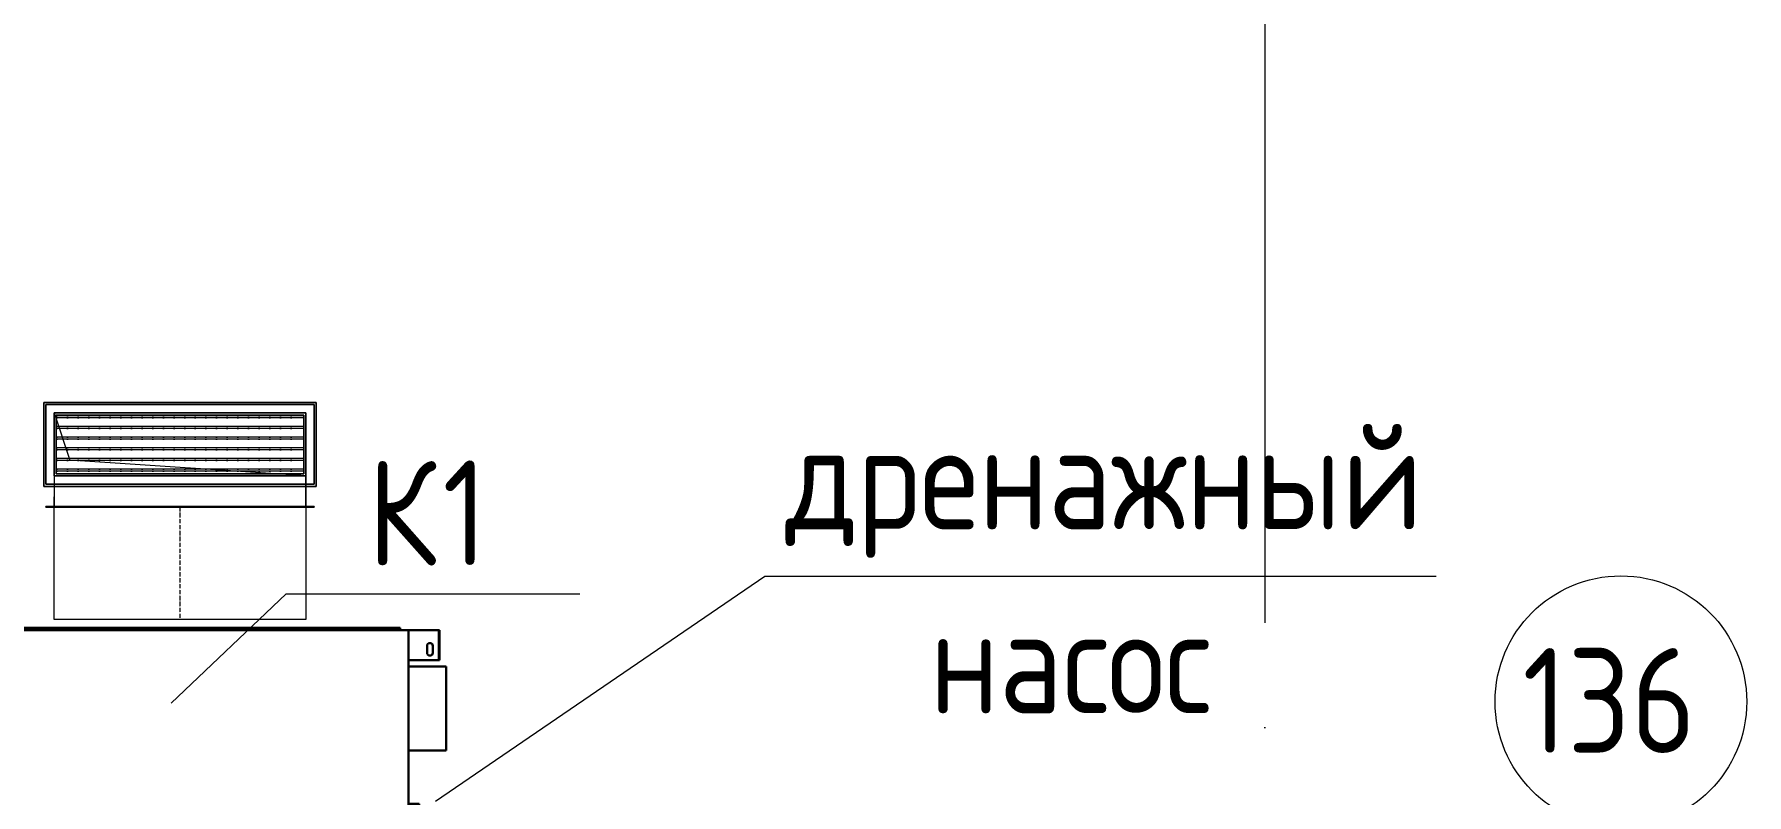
# Model space of a CAD drawing. Header units: millimetres. Extents: x -88595 to 880822, y -1054509 to -148035.
# Drawn here: x 186329 to 190413, y -237912 to -236098 of the extents above; entities that cross this region are included whole.
import ezdxf

# ---------------------------------------------------------------- set-up
doc = ezdxf.new("R2010")
doc.units = ezdxf.units.MM
doc.linetypes.add('$0$ADSK_Осевая', pattern=[14, 10, -2, 0, -2])
doc.linetypes.add('ADSK_Линия сетки', pattern=[25, 20, -2.5, 0, -2.5])
for name, color, linetype, lineweight in [('Аннотация', 7, 'Continuous', 20), ('Воздуховоды', 7, 'Continuous', 18), ('Марки', 7, 'Continuous', 20), ('Марки помещений', 7, 'Continuous', 20), ('Оборудование', 7, 'Continuous', 18), ('Оси', 7, 'Continuous', 9)]:
    doc.layers.add(name, color=color, linetype=linetype, lineweight=lineweight)
doc.styles.add('$1$GOST Common', font='GOST_Common.ttf', dxfattribs={"width": 0.9, "height": 250})
doc.styles.add('GOST Common_3', font='GOST_Common.ttf', dxfattribs={"width": 0.9, "height": 2.5})

# ---------------------------------------------------------------- blocks, each defined once
blk = doc.blocks.new('$0$ADSK_Канальный блок кондиционера1 - AD242MJERAB-3267365-В_Координация_1 этаж ОВ3')
at = {"layer": 'Оборудование', "color": 150, "lineweight": 30, "true_color": 0x0080ff}
for p, q in [((-599, 0), (-599, -72)), ((-597, 0), (-599, 0)), ((-597, 0), (-599, 0)), ((-599, 0), (-599, -72)), ((-597, 0), (-596, 0)), ((-597, 0), (-525, 0)), ((-597, 0), (-597, -72)), ((-525, 0), (-596, 0)), ((505, 5), (-555, 5)), ((-555, 5), (505, 5)), ((-555, 5), (-555, 0)), ((-555, 5), (-555, 0)), ((505, 0), (-555, 0)), ((-555, 0), (505, 0)), ((525, 0), (-525, 0)), ((-525, 0), (525, 0)), ((-525, 0), (-525, -697)), ((-525, 0), (-525, -697)), ((-525, -72), (-525, 0)), ((-525, 0), (-525, -72)), ((505, 0), (505, 5)), ((505, 5), (505, 0)), ((525, -697), (525, 0)), ((525, 0), (525, -697)), ((525, 0), (597, 0)), ((596, 0), (525, 0)), ((525, -72), (525, 0)), ((525, 0), (525, -72)), ((596, 0), (597, 0)), ((599, 0), (597, 0)), ((599, 0), (597, 0)), ((597, 0), (597, -72)), ((599, -72), (599, 0)), ((599, 0), (599, -72)), ((-583, -54), (-583, -38)), ((-583, -38), (-583, -54)), ((-569, -38), (-569, -54)), ((-569, -54), (-569, -38)), ((569, -38), (569, -54)), ((569, -54), (569, -38)), ((583, -54), (583, -38)), ((583, -38), (583, -54)), ((-599, -72), (-597, -72)), ((-599, -72), (-597, -72)), ((-525, -72), (-597, -72)), ((-596, -72), (-597, -72)), ((-596, -72), (-525, -72)), ((525, -72), (596, -72)), ((597, -72), (525, -72)), ((597, -72), (596, -72)), ((597, -72), (599, -72)), ((597, -72), (599, -72)), ((615, -87), (525, -87)), ((525, -87), (525, -287)), ((525, -287), (525, -87)), ((525, -87), (615, -87)), ((615, -287), (615, -87)), ((615, -87), (615, -287)), ((525, -287), (615, -287)), ((615, -287), (525, -287)), ((550, -414.5), (525, -414.5)), ((525, -414.5), (525, -439.5)), ((525, -414.5), (525, -439.5)), ((525, -439.5), (550, -439.5)), ((550, -439.5), (550, -414.5)), ((550, -439.5), (550, -414.5)), ((582, -506.25), (525, -506.25)), ((525, -506.25), (525, -515.75)), ((525, -506.25), (525, -515.75)), ((525, -515.75), (582, -515.75)), ((582, -515.75), (582, -506.25)), ((582, -515.75), (582, -506.25)), ((582, -573.06), (525, -573.06)), ((525, -573.06), (525, -588.94)), ((525, -573.06), (525, -588.94)), ((525, -588.94), (582, -588.94)), ((582, -588.94), (582, -573.06)), ((582, -588.94), (582, -573.06)), ((-599, -645), (-599, -697)), ((-597, -645), (-599, -645)), ((-597, -645), (-599, -645)), ((-599, -645), (-599, -697)), ((-597, -645), (-596, -645)), ((-597, -645), (-525, -645)), ((-597, -645), (-597, -697)), ((-525, -645), (-596, -645)), ((-525, -645), (-525, -697)), ((-525, -697), (-525, -645)), ((525, -645), (597, -645)), ((596, -645), (525, -645)), ((525, -645), (525, -697)), ((525, -697), (525, -645)), ((596, -645), (597, -645)), ((599, -645), (597, -645)), ((599, -645), (597, -645)), ((597, -645), (597, -697)), ((599, -697), (599, -645)), ((599, -645), (599, -697)), ((-583, -679), (-583, -663)), ((-583, -663), (-583, -679)), ((-569, -663), (-569, -679)), ((-569, -679), (-569, -663)), ((569, -663), (569, -679)), ((569, -679), (569, -663)), ((583, -679), (583, -663)), ((583, -663), (583, -679)), ((-599, -697), (-597, -697)), ((-599, -697), (-597, -697)), ((-525, -697), (-597, -697)), ((-596, -697), (-597, -697)), ((-596, -697), (-525, -697)), ((505, -697), (-555, -697)), ((-555, -697), (505, -697)), ((-555, -697), (-555, -720)), ((-555, -697), (-555, -720)), ((505, -720), (-555, -720)), ((-555, -720), (505, -720)), ((525, -697), (-525, -697)), ((-525, -697), (525, -697)), ((505, -720), (505, -697)), ((505, -697), (505, -720)), ((525, -697), (596, -697)), ((597, -697), (525, -697)), ((597, -697), (596, -697)), ((597, -697), (599, -697)), ((597, -697), (599, -697))]:
    blk.add_line(p, q, dxfattribs=at)
for centre, start, end in [((-576, -38), 360, 180), ((-576, -38), 360, 180), ((576, -38), 0, 180), ((576, -38), 0, 180), ((-576, -54), 180, 0), ((-576, -54), 180, 360), ((576, -54), 180, 360), ((576, -54), 180, 0), ((-576, -663), 0, 180), ((-576, -663), 0, 180), ((-576, -679), 180, 0), ((-576, -679), 180, 0), ((576, -663), 0, 180), ((576, -663), 0, 180), ((576, -679), 180, 0), ((576, -679), 180, 0)]:
    blk.add_arc(centre, 7, start, end, dxfattribs=at)
blk = doc.blocks.new('$0$ADSK_Решетка вентиляционная жалюзийная_Приточная2 - Решетка приточная_Однорядная-V52-В_Координация_1 этаж ОВ3')
at = {"layer": 'Воздуховоды', "lineweight": 9, "true_color": 0xffffff}
h = blk.add_hatch(dxfattribs=at)
h.set_pattern_fill('FP_25', style=0, pattern_type=2)
h.set_pattern_definition([(180, (-9704.85, 19298.393), (3e-15, 25.4), [25.4, 0, 0, 0]), (180, (-9704.85, 19303.473), (3e-15, 25.4), [25.4, 0, 0, 0])])
h.paths.add_polyline_path([(-9409.9, 19218.2), (-9409.9, 19358.2), (-9999.9, 19358.2), (-9999.9, 19218.2)])
at = {"layer": 'Воздуховоды', "color": 140, "true_color": 0x1bb3e4}
for p, q in [((-10029.9, 19188.2), (-10029.9, 19388.2)), ((-10029.9, 19388.2), (-9379.9, 19388.2)), ((-9379.9, 19388.2), (-10029.9, 19388.2)), ((-10029.9, 19388.2), (-10029.9, 19188.2)), ((-10004.9, 19213.2), (-10004.9, 19363.2)), ((-10004.9, 19363.2), (-9404.9, 19363.2)), ((-9404.9, 19363.2), (-10004.9, 19363.2)), ((-10004.9, 19363.2), (-10004.9, 19213.2)), ((-9409.9, 19358.2), (-9999.9, 19358.2)), ((-9999.9, 19358.2), (-9999.9, 19218.2)), ((-9999.9, 19218.2), (-9999.9, 19358.2)), ((-9999.9, 19358.2), (-9409.9, 19358.2)), ((-9999.9, 19218.2), (-9999.9, 19358.2)), ((-9999.9, 19358.2), (-9409.9, 19358.2)), ((-9409.9, 19358.2), (-9999.9, 19358.2)), ((-9999.9, 19358.2), (-9999.9, 19218.2)), ((-9409.9, 19218.2), (-9409.9, 19358.2)), ((-9409.9, 19358.2), (-9409.9, 19218.2)), ((-9409.9, 19358.2), (-9409.9, 19218.2)), ((-9409.9, 19218.2), (-9409.9, 19358.2)), ((-9404.9, 19363.2), (-9404.9, 19213.2)), ((-9404.9, 19213.2), (-9404.9, 19363.2)), ((-9379.9, 19388.2), (-9379.9, 19188.2)), ((-9379.9, 19188.2), (-9379.9, 19388.2)), ((-9404.9, 19213.2), (-10004.9, 19213.2)), ((-10004.9, 19213.2), (-9404.9, 19213.2)), ((-9999.9, 19218.2), (-9409.9, 19218.2)), ((-9409.9, 19218.2), (-9999.9, 19218.2)), ((-9409.9, 19218.2), (-9999.9, 19218.2)), ((-9999.9, 19218.2), (-9409.9, 19218.2)), ((-9379.9, 19188.2), (-10029.9, 19188.2)), ((-10029.9, 19188.2), (-9379.9, 19188.2))]:
    blk.add_line(p, q, dxfattribs=at)
blk = doc.blocks.new('$0$ADSK_Отвод_Прямоугольный1 - Стандарт-4055406-В_Координация_1 этаж ОВ3')
at = {"layer": 'Воздуховоды', "color": 140, "true_color": 0x1bb3e4}
for p, q in [((-5479.9, 19383.2), (-6119.9, 19383.2)), ((-6119.9, 19383.2), (-6119.9, 19193.2)), ((-6119.9, 19193.2), (-6119.9, 19383.2)), ((-6119.9, 19383.2), (-5479.9, 19383.2)), ((-5499.9, 19363.2), (-6099.9, 19363.2)), ((-6099.9, 19363.2), (-6099.9, 19163.2)), ((-6099.9, 19363.2), (-6099.9, 19213.2)), ((-6099.9, 19363.2), (-5499.9, 19363.2)), ((-6099.9, 19213.2), (-6099.9, 19363.2)), ((-6099.9, 19363.2), (-5499.9, 19363.2)), ((-5499.9, 19363.2), (-6099.9, 19363.2)), ((-6099.9, 19363.2), (-6099.9, 19213.2)), ((-5499.9, 19363.2), (-5499.9, 19163.2)), ((-5499.9, 19213.2), (-5499.9, 19363.2)), ((-5499.9, 19363.2), (-5499.9, 19213.2)), ((-5499.9, 19213.2), (-5499.9, 19363.2)), ((-5479.9, 19193.2), (-5479.9, 19383.2)), ((-5479.9, 19383.2), (-5479.9, 19193.2)), ((-6119.9, 19193.2), (-5479.9, 19193.2)), ((-5479.9, 19193.2), (-6119.9, 19193.2)), ((-6099.9, 19213.2), (-6099.9, 19163.2)), ((-5499.9, 19213.2), (-6099.9, 19213.2)), ((-5499.9, 19213.2), (-6099.9, 19213.2)), ((-6099.9, 19213.2), (-5499.9, 19213.2)), ((-5499.9, 19163.2), (-5499.9, 19213.2)), ((-6099.9, 19163.2), (-6099.9, 19138.2)), ((-6099.9, 19138.2), (-6099.9, 19163.2)), ((-5499.9, 19163.2), (-5499.9, 19138.2)), ((-5499.9, 19138.2), (-5499.9, 19163.2)), ((-5479.9, 19140.2), (-6119.9, 19140.2)), ((-6119.9, 19140.2), (-5479.9, 19140.2)), ((-6119.9, 19138.2), (-6119.9, 19140.2)), ((-6119.9, 19138.2), (-6119.9, 19140.2)), ((-5479.9, 19138.2), (-6119.9, 19138.2)), ((-6119.9, 19138.2), (-5479.9, 19138.2)), ((-5499.9, 19140.2), (-6099.9, 19140.2)), ((-6099.9, 19140.2), (-5499.9, 19140.2)), ((-6099.9, 19138.2), (-6099.9, 19140.2)), ((-6099.9, 19138.2), (-6099.9, 19140.2)), ((-5499.9, 19138.2), (-6099.9, 19138.2)), ((-6099.9, 19138.2), (-5499.9, 19138.2)), ((-5499.9, 19138.2), (-6099.9, 19138.2)), ((-6099.9, 19138.2), (-5499.9, 19138.2)), ((-5499.9, 19140.2), (-5499.9, 19138.2)), ((-5499.9, 19138.2), (-5499.9, 19140.2)), ((-5479.9, 19140.2), (-5479.9, 19138.2)), ((-5479.9, 19138.2), (-5479.9, 19140.2))]:
    blk.add_line(p, q, dxfattribs=at)
blk = doc.blocks.new('$0$ADSK_M_Оборудование1 - ADSK_Марка_15-3198495-В_Координация_1 этаж ОВ3')
at = {"layer": 'Марки'}
blk.add_line((-3.5, 0), (3.5, 0), dxfattribs=at)
blk = doc.blocks.new('$0$ADSK_Аннотация_Текст_сВыноской - Текст с выноской-3264166-В_Координация_1 этаж ОВ3')
at = {"layer": 'Аннотация'}
blk.add_line((-8, 0), (8, 0), dxfattribs=at)
blk = doc.blocks.new('1 этаж')
at = {"layer": 'Марки помещений'}
blk.add_circle((226242, 690624.9), 300, dxfattribs=at)
at = {"layer": 'Оси', "linetype": 'ADSK_Линия сетки', "ltscale": 100}
blk.add_line((225392.7, 697813.2), (225392.7, 633106.5), dxfattribs=at)
at = {"layer": 'Марки помещений', "style": 'GOST Common_3', "width": 0.9}
blk.add_text('136', height=250, dxfattribs=at).set_placement((226007.1, 690502.6))

msp = doc.modelspace()

# ---------------------------------------------------------------- linework, layer by layer
at = {"layer": 'Аннотация'}
msp.add_line((187286, -237927.4), (188071.6, -237390.3), dxfattribs=at)
at = {"layer": 'Воздуховоды', "color": 140, "true_color": 0x1bb3e4}
for p, q in [((186976.8, -237001), (186376.8, -237001)), ((186376.8, -237001), (186376.8, -237151)), ((186376.8, -237001), (186414.3, -237113.5)), ((186976.8, -237151), (186976.8, -237001)), ((186376.8, -237151), (186976.8, -237151)), ((186976.8, -237151), (186414.3, -237113.5)), ((186976.8, -237226), (186376.8, -237226)), ((186376.8, -237494), (186376.8, -237226)), ((186976.8, -237226), (186976.8, -237494)), ((186976.8, -237494), (186376.8, -237494))]:
    msp.add_line(p, q, dxfattribs=at)
at = {"layer": 'Воздуховоды', "color": 140, "linetype": '$0$ADSK_Осевая', "true_color": 0x1bb3e4}
msp.add_line((186676.8, -237226), (186676.8, -237494), dxfattribs=at)
at = {"layer": 'Марки'}
msp.add_line((186655.4, -237692.9), (186930.3, -237432.1), dxfattribs=at)

# ---------------------------------------------------------------- block references
at = {"layer": 'Аннотация', "xscale": 100, "yscale": 100, "zscale": 100}
msp.add_blockref('$0$ADSK_Аннотация_Текст_сВыноской - Текст с выноской-3264166-В_Координация_1 этаж ОВ3', (188871.6, -237390.3), dxfattribs=at)
at = {"layer": 'Воздуховоды', "color": 140, "true_color": 0x1bb3e4}
for name, p in [('$0$ADSK_Решетка вентиляционная жалюзийная_Приточная2 - Решетка приточная_Однорядная-V52-В_Координация_1 этаж ОВ3', (196381.7, -256364.2)), ('$0$ADSK_Отвод_Прямоугольный1 - Стандарт-4055406-В_Координация_1 этаж ОВ3', (192476.7, -256364.2))]:
    msp.add_blockref(name, p, dxfattribs=at)
at = {"layer": 'Марки', "xscale": 99.99999999999993, "yscale": 99.99999999999993, "zscale": 99.99999999999993}
msp.add_blockref('$0$ADSK_M_Оборудование1 - ADSK_Марка_15-3198495-В_Координация_1 этаж ОВ3', (187280.3, -237432.1), dxfattribs=at)
at = {"layer": 'Оборудование', "color": 5, "true_color": 0x0000ff}
msp.add_blockref('1 этаж', (-36129.5, -928314.5), dxfattribs=at)
at = {"layer": 'Оборудование', "color": 150, "lineweight": 30, "true_color": 0x0080ff}
msp.add_blockref('$0$ADSK_Канальный блок кондиционера1 - AD242MJERAB-3267365-В_Координация_1 этаж ОВ3', (186696.8, -237518.8), dxfattribs=at)

# ---------------------------------------------------------------- texts
at = {"layer": 'Аннотация', "lineweight": 9, "char_height": 250, "attachment_point": 1, "style": '$1$GOST Common'}
for s, insert, width in [('дренажный', (188120.5, -237028.7), 1847.088), ('насос', (188464.1, -237467.5), 937.974)]:
    msp.add_mtext(s, dxfattribs=dict(at, insert=insert, width=width))
at = {"layer": 'Марки', "lineweight": 9, "char_height": 250, "attachment_point": 1, "style": '$1$GOST Common'}
for s, insert, width in [('\\fGOST Common|b0|i0|c204|p34|;\\W.9;К', (187123.9, -237114.3), 216.456), ('\\fGOST Common|b0|i0|c204|p34|;\\W.9;1', (187302.5, -237114.3), 137.089)]:
    msp.add_mtext(s, dxfattribs=dict(at, insert=insert, width=width))

doc.saveas('drawing.dxf')
